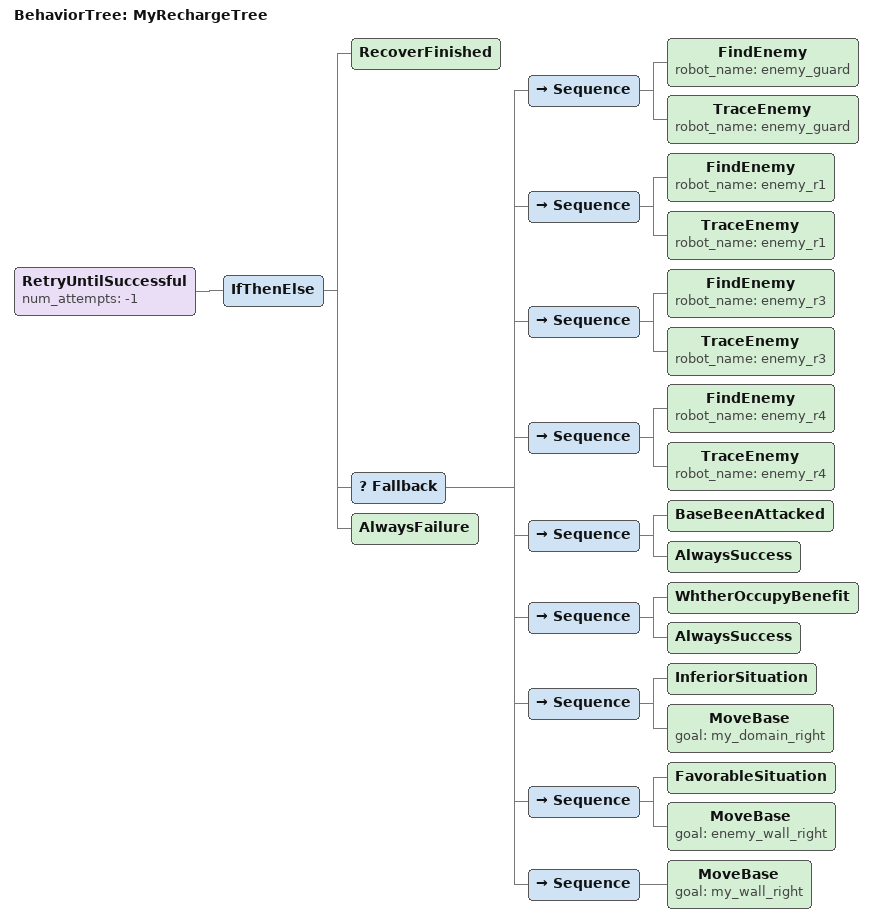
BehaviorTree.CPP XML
<root BTCPP_format="4">

  <BehaviorTree ID="MyRechargeTree">
    <RetryUntilSuccessful num_attempts="-1">
      <IfThenElse>
        <RecoverFinished/>
        <Fallback>
          <Sequence>
            <FindEnemy robot_name="enemy_guard"/>
            <TraceEnemy robot_name="enemy_guard"/>
          </Sequence>
          <Sequence>
            <FindEnemy robot_name="enemy_r1"/>
            <TraceEnemy robot_name="enemy_r1"/>
          </Sequence>
          <Sequence>
            <FindEnemy robot_name="enemy_r3"/>
            <TraceEnemy robot_name="enemy_r3"/>
          </Sequence>
          <Sequence>
            <FindEnemy robot_name="enemy_r4"/>
            <TraceEnemy robot_name="enemy_r4"/>
          </Sequence>
          <Sequence>
            <BaseBeenAttacked/>
            <AlwaysSuccess/>
          </Sequence>
          <Sequence>
            <WhtherOccupyBenefit/>
            <AlwaysSuccess/>
          </Sequence>
          <Sequence>
            <InferiorSituation/>
            <MoveBase goal="my_domain_right"/>
          </Sequence>
          <Sequence>
            <FavorableSituation/>
            <MoveBase goal="enemy_wall_right"/>
          </Sequence>
          <Sequence>
            <MoveBase goal="my_wall_right"/>
          </Sequence>
        </Fallback>
        <AlwaysFailure/>
      </IfThenElse>
    </RetryUntilSuccessful>
  </BehaviorTree>

</root>
